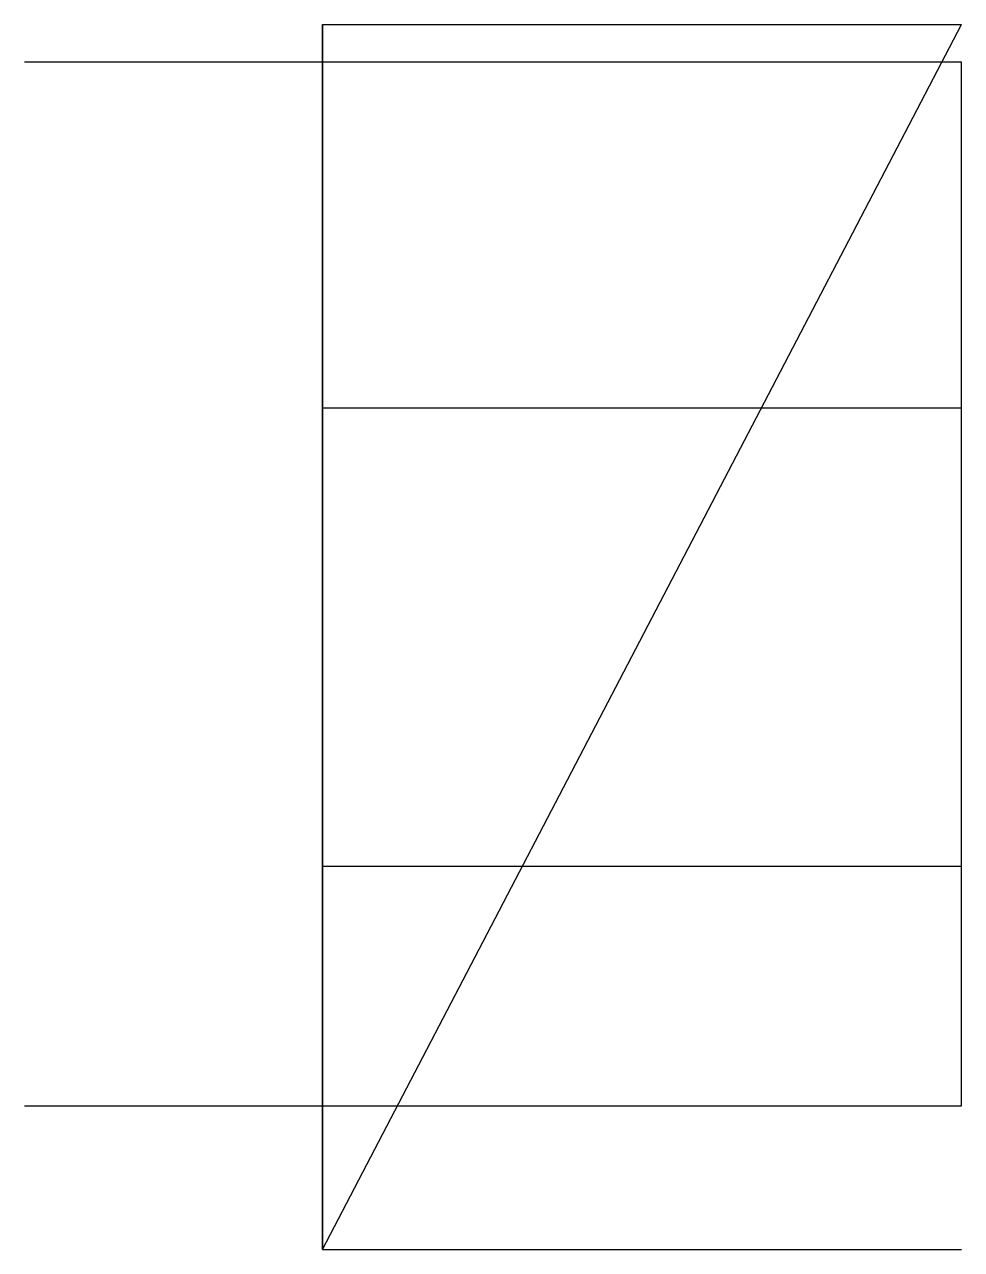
# Model space of a CAD drawing. Header units: millimetres. Extents: x -1400 to 3000, y -2875 to 2875.
import ezdxf

# ---------------------------------------------------------------- set-up
doc = ezdxf.new("R2010")
doc.units = ezdxf.units.MM
for name, color, linetype in [('ZJ8_CANTILEVER_EDGE', 3, 'CONTINUOUS'), ('ZJ8_COLUMN', 8, 'CONTINUOUS'), ('ZJ8_DECK_CROSS', 4, 'CONTINUOUS'), ('ZJ8_DECK_MAIN', 4, 'CONTINUOUS'), ('ZJ8_DECK_SECONDARY', 3, 'CONTINUOUS'), ('ZJ8_PLATFORM_BRACE', 1, 'CONTINUOUS'), ('ZJ8_TRANSVERSE_BRACE', 1, 'CONTINUOUS')]:
    doc.layers.add(name, color=color, linetype=linetype)

msp = doc.modelspace()

# ---------------------------------------------------------------- linework, layer by layer
at = {"layer": 'ZJ8_CANTILEVER_EDGE'}
for p, q in [((-1400, 2700, 17000), (0, 2700, 17000)), ((0, 2700, 17000), (3000, 2700, 17000)), ((-1400, -2200, 17000), (0, -2200, 17000)), ((0, -2200, 17000), (3000, -2200, 17000))]:
    msp.add_line(p, q, dxfattribs=at)
at = {"layer": 'ZJ8_COLUMN'}
for p, q in [((0, 2875), (0, 2875, 4250)), ((0, 2875, 4250), (0, 2875, 8500)), ((0, 2875, 8500), (0, 2875, 12750)), ((0, 2875, 12750), (0, 2875, 17000)), ((0, -2875), (0, -2875, 4250)), ((0, -2875, 4250), (0, -2875, 8500)), ((0, -2875, 8500), (0, -2875, 12750)), ((0, -2875, 12750), (0, -2875, 17000))]:
    msp.add_line(p, q, dxfattribs=at)
at = {"layer": 'ZJ8_DECK_CROSS'}
for p, q in [((0, -2200, 17000), (0, 2700, 17000)), ((3000, -2200, 17000), (3000, 2700, 17000))]:
    msp.add_line(p, q, dxfattribs=at)
at = {"layer": 'ZJ8_DECK_MAIN'}
for p, q in [((0, 2875, 17000), (3000, 2875, 17000)), ((0, -2875, 17000), (3000, -2875, 17000))]:
    msp.add_line(p, q, dxfattribs=at)
at = {"layer": 'ZJ8_DECK_SECONDARY'}
for p, q in [((0, 1075, 17000), (3000, 1075, 17000)), ((0, -1075, 17000), (3000, -1075, 17000))]:
    msp.add_line(p, q, dxfattribs=at)
at = {"layer": 'ZJ8_PLATFORM_BRACE'}
msp.add_line((0, -2875, 17000), (3000, 2875, 17000), dxfattribs=at)
at = {"layer": 'ZJ8_TRANSVERSE_BRACE'}
for p, q in [((0, -2875), (0, 2875, 17000)), ((0, 2875), (0, -2875, 17000))]:
    msp.add_line(p, q, dxfattribs=at)

doc.saveas('drawing.dxf')
